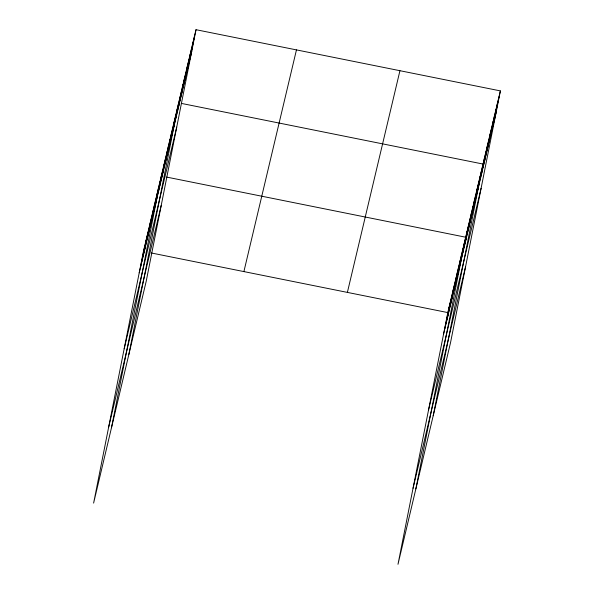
<?xml version="1.0" encoding="UTF-8"?>
<svg xmlns="http://www.w3.org/2000/svg" width="594" height="594" viewBox="0 0 594 594"><rect width="100%" height="100%" fill="white"/><g stroke="black" fill="none" stroke-linecap="round" stroke-linejoin="round"><path stroke-width="0.89" d="M140.592 267.025L144.832 245.597M141.966 261.226L146.206 239.798M143.34 255.427L147.579 233.999M144.713 249.629L148.953 228.2M146.087 243.83L150.334 222.408M147.46 238.031L151.708 216.61M148.834 232.232L153.081 210.811M150.215 226.44L154.455 205.012M151.589 220.641L155.828 199.213M152.962 214.842L157.202 193.414M154.336 209.043L158.576 187.615M155.71 203.245L159.949 181.816M111.486 427.725L161.33 176.017M158.531 191.35L162.771 169.921M159.972 185.254L164.219 163.825M161.42 179.158L165.667 157.729M162.867 173.062L167.107 151.633M164.308 166.959L168.555 145.537M165.756 160.863L169.995 139.442M167.204 154.767L171.443 133.346M168.644 148.671L172.891 127.25M170.092 142.575L174.332 121.146M171.54 136.479L175.779 115.05M172.98 130.383L177.227 108.954M128.831 354.566L178.668 102.859M175.876 118.191L180.116 96.763M177.316 112.095L181.564 90.667M178.764 105.999L183.004 84.571M180.212 99.896L184.452 78.475M181.653 93.8L185.9 72.379M183.101 87.704L187.34 66.283M184.548 81.608L188.788 60.18M185.989 75.512L190.236 54.084M187.437 69.416L191.676 47.988M188.885 63.32L193.124 41.892M190.325 57.224L194.572 35.796M196.013 29.7L146.176 281.408L93.614 503.103L143.458 251.396L196.013 29.7L500.386 90.897L450.542 342.604L397.987 564.3L447.824 312.593L500.386 90.897M444.958 328.222L449.198 306.794M446.332 322.423L450.571 300.995M447.705 316.624L451.945 295.196M449.079 310.825L453.326 289.397M450.452 305.026L454.7 283.605M451.826 299.228L456.073 277.806M453.207 293.429L457.447 272.007M454.581 287.63L458.82 266.209M455.954 281.838L460.194 260.41M457.328 276.039L461.568 254.611M458.702 270.24L462.941 248.812M460.075 264.441L464.322 243.013M415.852 488.921L465.696 237.214L166.565 177.071M462.897 252.547L467.136 231.118M464.345 246.451L468.584 225.022M465.785 240.355L470.032 218.926M467.233 234.259L471.473 212.83M468.681 228.155L472.921 206.734M470.121 222.059L474.368 200.638M471.569 215.964L475.809 194.542M473.017 209.868L477.257 188.447M474.458 203.772L478.705 182.343M475.905 197.676L480.145 176.247M477.353 191.58L481.593 170.151M433.197 415.763L483.041 164.055L181.289 103.386M480.242 179.388L484.481 157.959M481.689 173.292L485.929 151.864M483.13 167.189L487.377 145.768M484.578 161.093L488.817 139.672M486.026 154.997L490.265 133.576M487.466 148.901L491.713 127.48M488.914 142.805L493.154 121.376M490.362 136.709L494.602 115.281M491.802 130.613L496.049 109.185M493.25 124.517L497.49 103.089M494.691 118.421L498.938 96.993M139.211 272.824L191.773 51.129M124.168 348.812L176.722 127.116M108.665 427.108L161.219 205.413M243.896 271.592L296.458 49.896M347.386 292.397L399.94 70.701M443.584 334.021L496.139 112.325M428.534 410.009L481.095 188.313M413.03 488.305L465.592 266.609M151.322 252.977L447.824 312.593"/></g></svg>
